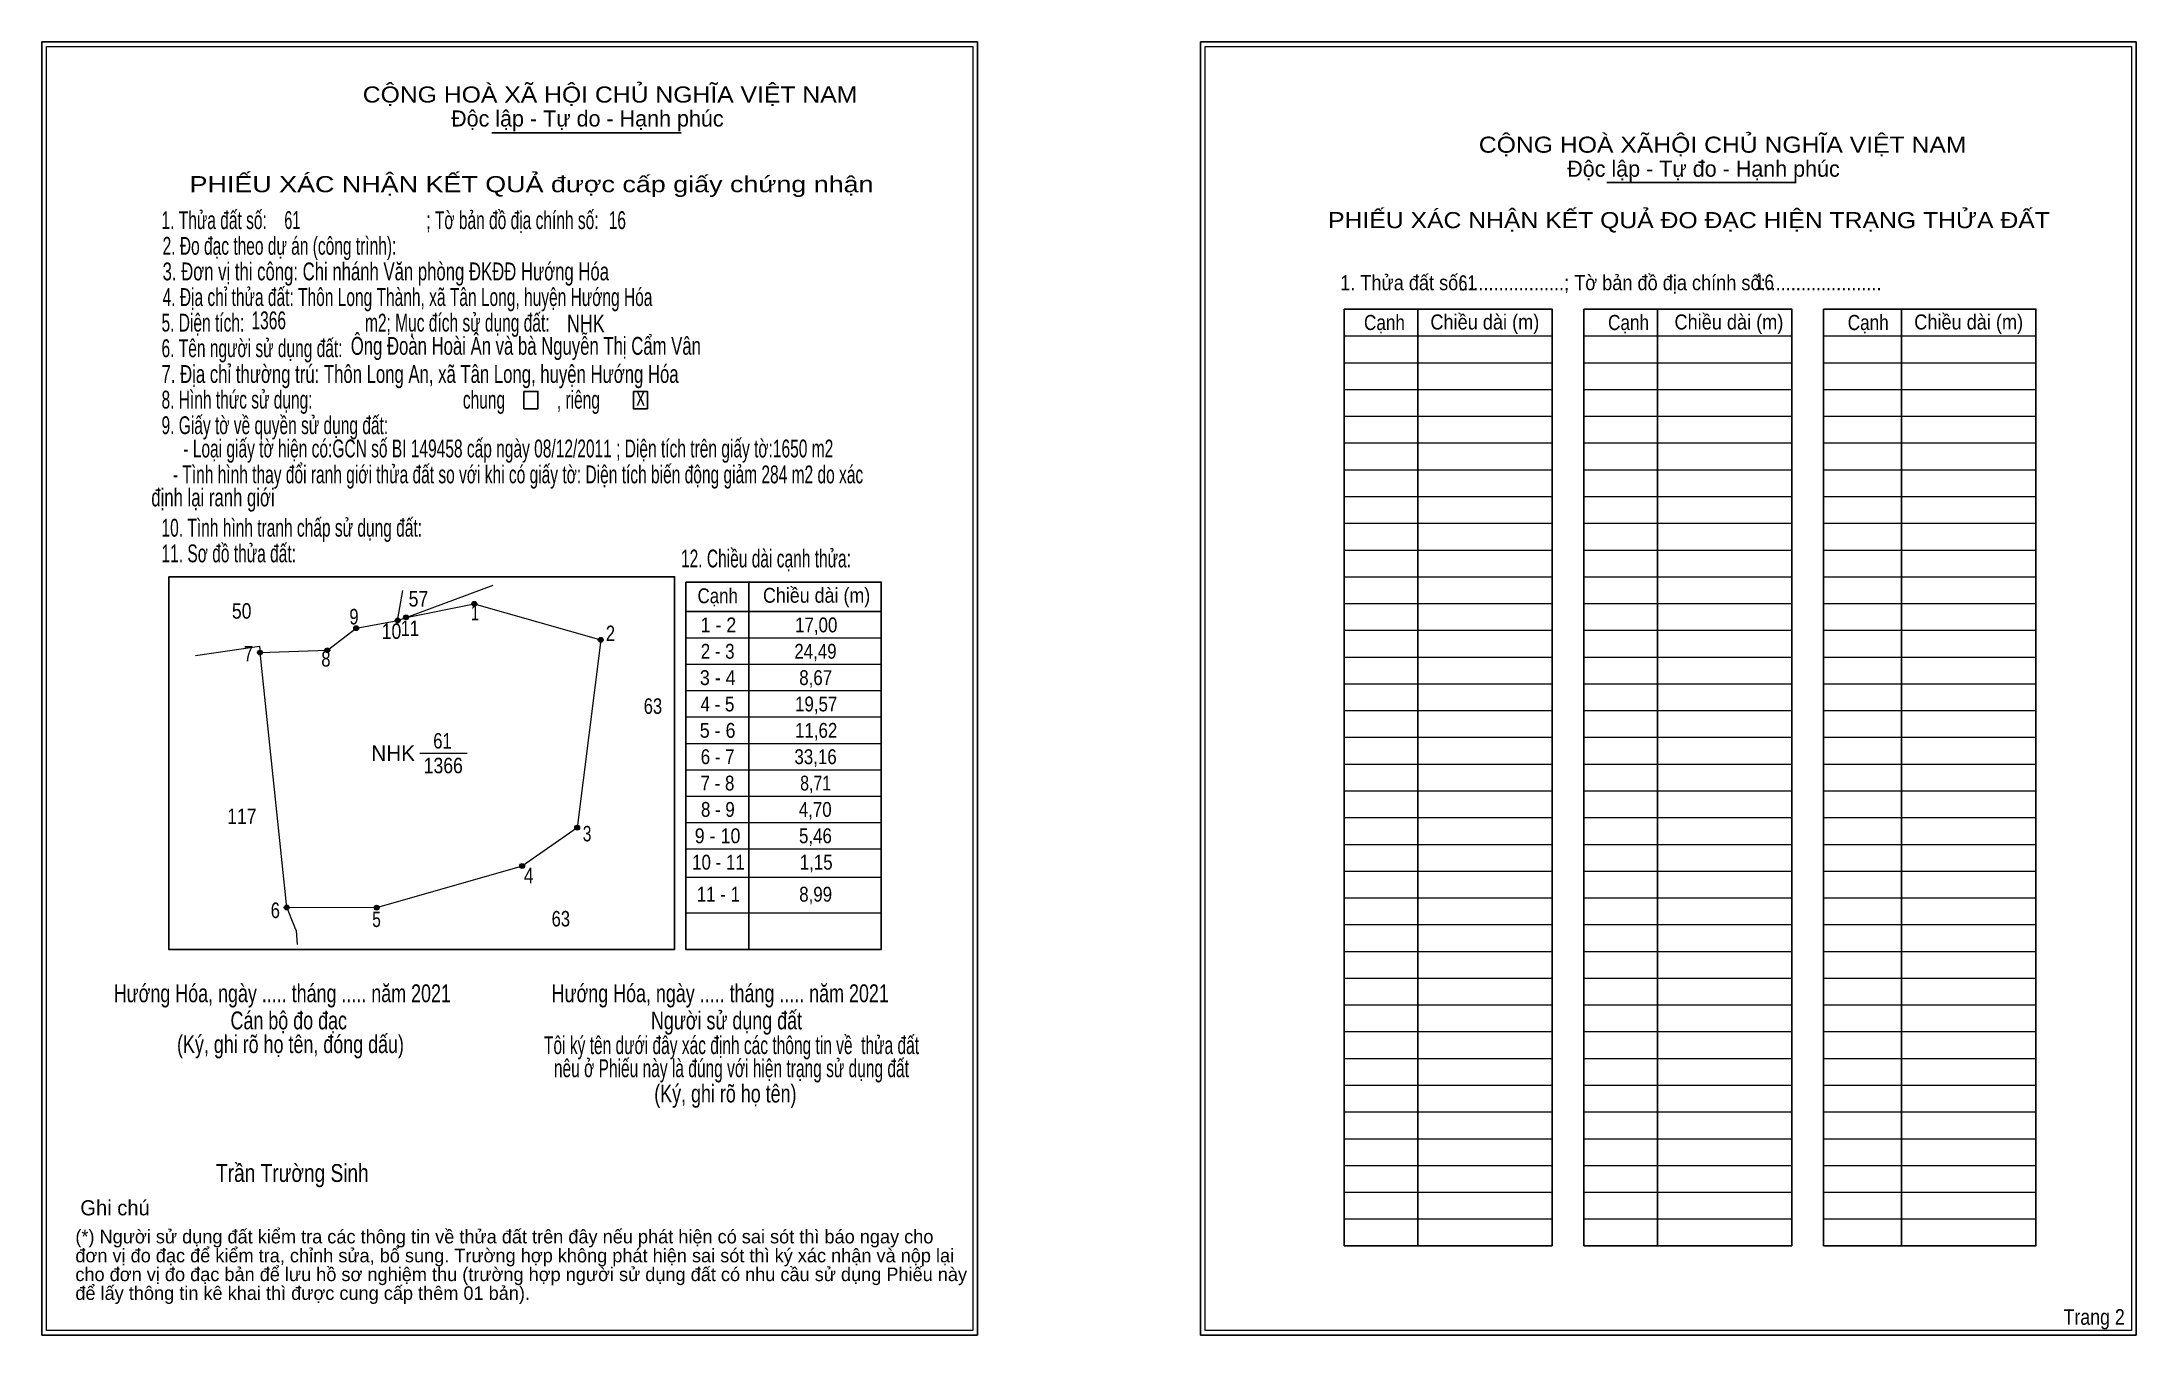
# Model space of a CAD drawing. Header units: metres. Extents: x 544340 to 544611, y 1834677 to 1834844.
import ezdxf
from ezdxf.enums import TextEntityAlignment as Align

# ---------------------------------------------------------------- set-up
doc = ezdxf.new("R2010")
doc.units = ezdxf.units.M
doc.header["$LTSCALE"] = 0.78
for name, color, linetype, lineweight in [('10', 7, 'Continuous', 13), ('13', 7, 'Continuous', 13), ('2', 7, 'Continuous', 25), ('24', 7, 'Continuous', 25), ('29', 7, 'Continuous', 13), ('30', 7, 'Continuous', 13), ('4', 7, 'Continuous', 13), ('7', 7, 'Continuous', 13)]:
    doc.layers.add(name, color=color, linetype=linetype, lineweight=lineweight)
doc.layers.add('9', color=7, linetype='Continuous')

msp = doc.modelspace()

# ---------------------------------------------------------------- hatches: boundary and pattern name
at = {"layer": '7'}
for points in [[(544396.2047, 1834771.2, 1), (544395.5753, 1834771.2, 1)], [(544380.9333, 1834768.0602, 1), (544380.3039, 1834768.0602, 1)], [(544386.3047, 1834769.06, 1), (544385.6753, 1834769.06, 1)], [(544387.3854, 1834769.4596, 1), (544386.756, 1834769.4596, 1)], [(544368.5018, 1834764.8984, 1), (544367.8724, 1834764.8984, 1)], [(544377.2047, 1834765.2, 1), (544376.5753, 1834765.2, 1)], [(544412.5577, 1834766.548, 1), (544411.9283, 1834766.548, 1)], [(544409.5027, 1834742.253, 1), (544408.8733, 1834742.253, 1)], [(544402.388, 1834737.2941, 1), (544401.7586, 1834737.2941, 1)], [(544371.9547, 1834731.92, 1), (544371.3253, 1834731.92, 1)], [(544383.5767, 1834731.9036, 1), (544382.9473, 1834731.9036, 1)]]:
    msp.add_hatch(color=256, dxfattribs=at).paths.add_polyline_path(points)

# ---------------------------------------------------------------- linework, layer by layer
at = {"layer": '10'}
msp.add_line((544380.62, 1834768.06), (544380.84, 1834768.23), dxfattribs=at)
msp.add_lwpolyline([(544387.07, 1834769.46), (544395.89, 1834771.2), (544412.24, 1834766.55), (544409.19, 1834742.25), (544402.07, 1834737.29), (544383.26, 1834731.9), (544371.64, 1834731.92), (544368.19, 1834764.9), (544376.89, 1834765.2), (544380.62, 1834768.06), (544385.99, 1834769.06)], close=True, dxfattribs=at)
at = {"layer": '13'}
msp.add_line((544388.87, 1834751.89), (544394.96, 1834751.89), dxfattribs=at)
at = {"layer": '2'}
msp.add_lwpolyline([(544339.98, 1834843.91), (544460.95, 1834843.91), (544460.95, 1834676.6), (544339.98, 1834676.6)], close=True, dxfattribs=at)
at = {"layer": '24'}
for points in [[(544339.98, 1834843.91), (544460.95, 1834843.91), (544460.95, 1834676.6), (544339.98, 1834676.6)], [(544489.8, 1834843.91), (544610.77, 1834843.91), (544610.77, 1834676.6), (544489.8, 1834676.6)], [(544356.39, 1834774.71), (544421.78, 1834774.71), (544421.78, 1834726.49), (544356.39, 1834726.49)], [(544356.39, 1834774.71), (544421.78, 1834774.71), (544421.78, 1834726.49), (544356.39, 1834726.49)]]:
    msp.add_lwpolyline(points, close=True, dxfattribs=at)
at = {"layer": '24', "lineweight": 13}
for points in [[(544340.56, 1834843.33), (544460.37, 1834843.33), (544460.37, 1834677.18), (544340.56, 1834677.18)], [(544490.38, 1834843.33), (544610.19, 1834843.33), (544610.19, 1834677.18), (544490.38, 1834677.18)]]:
    msp.add_lwpolyline(points, close=True, dxfattribs=at)
at = {"layer": '29'}
for p, q in [((544386.02, 1834769.25), (544386.65, 1834772.93)), ((544387.07, 1834769.46), (544398.35, 1834773.63)), ((544359.85, 1834764.54), (544368.1, 1834765.73)), ((544368.1, 1834765.73), (544368.19, 1834764.9)), ((544371.64, 1834731.92), (544372.27, 1834730.37)), ((544372.27, 1834730.37), (544372.85, 1834728.92)), ((544372.85, 1834728.92), (544373, 1834727.14))]:
    msp.add_line(p, q, dxfattribs=at)
at = {"layer": '30', "lineweight": 25}
for p, q in [((544398.18, 1834832.13), (544422.65, 1834832.13)), ((544542.35, 1834825.7), (544566.81, 1834825.7)), ((544517.89, 1834809.33), (544517.89, 1834688.17)), ((544548.88, 1834809.33), (544548.88, 1834688.17)), ((544580.45, 1834809.33), (544580.45, 1834688.17)), ((544431.41, 1834774.02), (544431.41, 1834726.5)), ((544423.23, 1834770.21), (544448.52, 1834770.21))]:
    msp.add_line(p, q, dxfattribs=at)
at = {"layer": '30'}
for p, q in [((544508.37, 1834805.86), (544535.25, 1834805.86)), ((544539.36, 1834805.86), (544566.25, 1834805.86)), ((544570.35, 1834805.86), (544597.81, 1834805.86)), ((544508.37, 1834802.4), (544535.25, 1834802.4)), ((544539.36, 1834802.4), (544566.25, 1834802.4)), ((544570.35, 1834802.4), (544597.81, 1834802.4)), ((544508.37, 1834798.94), (544535.25, 1834798.94)), ((544539.36, 1834798.94), (544566.25, 1834798.94)), ((544570.35, 1834798.94), (544597.81, 1834798.94)), ((544508.37, 1834795.48), (544535.25, 1834795.48)), ((544539.36, 1834795.48), (544566.25, 1834795.48)), ((544570.35, 1834795.48), (544597.81, 1834795.48)), ((544508.37, 1834792.02), (544535.25, 1834792.02)), ((544539.36, 1834792.02), (544566.25, 1834792.02)), ((544570.35, 1834792.02), (544597.81, 1834792.02)), ((544508.37, 1834788.56), (544535.25, 1834788.56)), ((544539.36, 1834788.56), (544566.25, 1834788.56)), ((544570.35, 1834788.56), (544597.81, 1834788.56)), ((544508.37, 1834785.09), (544535.25, 1834785.09)), ((544539.36, 1834785.09), (544566.25, 1834785.09)), ((544570.35, 1834785.09), (544597.81, 1834785.09)), ((544508.37, 1834781.63), (544535.25, 1834781.63)), ((544539.36, 1834781.63), (544566.25, 1834781.63)), ((544570.35, 1834781.63), (544597.81, 1834781.63)), ((544508.37, 1834778.17), (544535.25, 1834778.17)), ((544539.36, 1834778.17), (544566.25, 1834778.17)), ((544570.35, 1834778.17), (544597.81, 1834778.17)), ((544508.37, 1834774.71), (544535.25, 1834774.71)), ((544539.36, 1834774.71), (544566.25, 1834774.71)), ((544570.35, 1834774.71), (544597.81, 1834774.71)), ((544508.37, 1834771.25), (544535.25, 1834771.25)), ((544539.36, 1834771.25), (544566.25, 1834771.25)), ((544570.35, 1834771.25), (544597.81, 1834771.25)), ((544508.37, 1834767.79), (544535.25, 1834767.79)), ((544539.36, 1834767.79), (544566.25, 1834767.79)), ((544570.35, 1834767.79), (544597.81, 1834767.79)), ((544423.23, 1834766.8), (544448.52, 1834766.8)), ((544423.23, 1834763.39), (544448.52, 1834763.39)), ((544508.37, 1834764.32), (544535.25, 1834764.32)), ((544539.36, 1834764.32), (544566.25, 1834764.32)), ((544570.35, 1834764.32), (544597.81, 1834764.32)), ((544423.23, 1834759.98), (544448.52, 1834759.98)), ((544508.37, 1834760.86), (544535.25, 1834760.86)), ((544539.36, 1834760.86), (544566.25, 1834760.86)), ((544570.35, 1834760.86), (544597.81, 1834760.86)), ((544508.37, 1834757.4), (544535.25, 1834757.4)), ((544539.36, 1834757.4), (544566.25, 1834757.4)), ((544570.35, 1834757.4), (544597.81, 1834757.4)), ((544423.23, 1834756.57), (544448.52, 1834756.57)), ((544508.37, 1834753.94), (544535.25, 1834753.94)), ((544539.36, 1834753.94), (544566.25, 1834753.94)), ((544570.35, 1834753.94), (544597.81, 1834753.94)), ((544423.23, 1834753.16), (544448.52, 1834753.16)), ((544423.23, 1834749.75), (544448.52, 1834749.75)), ((544508.37, 1834750.48), (544535.25, 1834750.48)), ((544539.36, 1834750.48), (544566.25, 1834750.48)), ((544570.35, 1834750.48), (544597.81, 1834750.48)), ((544423.23, 1834746.34), (544448.52, 1834746.34)), ((544508.37, 1834747.02), (544535.25, 1834747.02)), ((544539.36, 1834747.02), (544566.25, 1834747.02)), ((544570.35, 1834747.02), (544597.81, 1834747.02)), ((544508.37, 1834743.55), (544535.25, 1834743.55)), ((544539.36, 1834743.55), (544566.25, 1834743.55)), ((544570.35, 1834743.55), (544597.81, 1834743.55)), ((544423.23, 1834742.93), (544448.52, 1834742.93)), ((544423.23, 1834739.51), (544448.52, 1834739.51)), ((544508.37, 1834740.09), (544535.25, 1834740.09)), ((544539.36, 1834740.09), (544566.25, 1834740.09)), ((544570.35, 1834740.09), (544597.81, 1834740.09)), ((544423.23, 1834735.86), (544448.52, 1834735.86)), ((544508.37, 1834736.63), (544535.25, 1834736.63)), ((544539.36, 1834736.63), (544566.25, 1834736.63)), ((544570.35, 1834736.63), (544597.81, 1834736.63)), ((544508.37, 1834733.17), (544535.25, 1834733.17)), ((544539.36, 1834733.17), (544566.25, 1834733.17)), ((544570.35, 1834733.17), (544597.81, 1834733.17)), ((544423.23, 1834731.22), (544448.52, 1834731.22)), ((544508.37, 1834729.71), (544535.25, 1834729.71)), ((544539.36, 1834729.71), (544566.25, 1834729.71)), ((544570.35, 1834729.71), (544597.81, 1834729.71)), ((544508.37, 1834726.25), (544535.25, 1834726.25)), ((544539.36, 1834726.25), (544566.25, 1834726.25)), ((544570.35, 1834726.25), (544597.81, 1834726.25)), ((544508.37, 1834722.78), (544535.25, 1834722.78)), ((544539.36, 1834722.78), (544566.25, 1834722.78)), ((544570.35, 1834722.78), (544597.81, 1834722.78)), ((544508.37, 1834719.32), (544535.25, 1834719.32)), ((544539.36, 1834719.32), (544566.25, 1834719.32)), ((544570.35, 1834719.32), (544597.81, 1834719.32)), ((544508.37, 1834715.86), (544535.25, 1834715.86)), ((544539.36, 1834715.86), (544566.25, 1834715.86)), ((544570.35, 1834715.86), (544597.81, 1834715.86)), ((544508.37, 1834712.4), (544535.25, 1834712.4)), ((544539.36, 1834712.4), (544566.25, 1834712.4)), ((544570.35, 1834712.4), (544597.81, 1834712.4)), ((544508.37, 1834708.94), (544535.25, 1834708.94)), ((544539.36, 1834708.94), (544566.25, 1834708.94)), ((544570.35, 1834708.94), (544597.81, 1834708.94)), ((544508.37, 1834705.48), (544535.25, 1834705.48)), ((544539.36, 1834705.48), (544566.25, 1834705.48)), ((544570.35, 1834705.48), (544597.81, 1834705.48)), ((544508.37, 1834702.01), (544535.25, 1834702.01)), ((544539.36, 1834702.01), (544566.25, 1834702.01)), ((544570.35, 1834702.01), (544597.81, 1834702.01)), ((544508.37, 1834698.55), (544535.25, 1834698.55)), ((544539.36, 1834698.55), (544566.25, 1834698.55)), ((544570.35, 1834698.55), (544597.81, 1834698.55)), ((544508.37, 1834695.09), (544535.25, 1834695.09)), ((544539.36, 1834695.09), (544566.25, 1834695.09)), ((544570.35, 1834695.09), (544597.81, 1834695.09)), ((544508.37, 1834691.63), (544535.25, 1834691.63)), ((544539.36, 1834691.63), (544566.25, 1834691.63)), ((544570.35, 1834691.63), (544597.81, 1834691.63))]:
    msp.add_line(p, q, dxfattribs=at)
at = {"layer": '30', "lineweight": 25}
for points in [[(544508.37, 1834809.33), (544535.25, 1834809.33), (544535.25, 1834688.17), (544508.37, 1834688.17)], [(544539.36, 1834809.33), (544566.25, 1834809.33), (544566.25, 1834688.17), (544539.36, 1834688.17)], [(544570.35, 1834809.33), (544597.81, 1834809.33), (544597.81, 1834688.17), (544570.35, 1834688.17)], [(544402.31, 1834798.68), (544404.11, 1834798.68), (544404.11, 1834796.45), (544402.31, 1834796.45)], [(544416.47, 1834798.68), (544418.27, 1834798.68), (544418.27, 1834796.45), (544416.47, 1834796.45)], [(544423.23, 1834774.02), (544448.52, 1834774.02), (544448.52, 1834726.5), (544423.23, 1834726.5)]]:
    msp.add_lwpolyline(points, close=True, dxfattribs=at)
at = {"layer": '4'}
msp.add_lwpolyline([(544489.8, 1834843.91), (544610.77, 1834843.91), (544610.77, 1834676.6), (544489.8, 1834676.6)], close=True, dxfattribs=at)
at = {"layer": '7'}
for centre in [(544395.89, 1834771.2), (544380.6186, 1834768.0602), (544385.99, 1834769.06), (544387.0707, 1834769.4596), (544368.1871, 1834764.8984), (544376.89, 1834765.2), (544412.243, 1834766.548), (544409.188, 1834742.253), (544402.0733, 1834737.2941), (544371.64, 1834731.92), (544383.262, 1834731.9036)]:
    msp.add_circle(centre, 0.3147, dxfattribs=at)

# ---------------------------------------------------------------- texts
at = {"layer": '10'}
for s, height, width, p in [('61', 2.308, 0.6, (544371.33, 1834819.7)), ('16', 2.308, 0.65, (544413.27, 1834819.69)), ('61', 1.949, 0.8, (544523.14, 1834811.76)), ('16', 1.949, 0.85, (544561.48, 1834811.85)), ('1366', 2.308, 0.65, (544367.08, 1834806.73)), ('NHK', 2.308, 0.75, (544407.88, 1834806.32)), ('Ông Đoàn Hoài Ân và bà Nguyễn Thị Cẩm Vân', 2.308, 0.7, (544379.92, 1834803.43))]:
    msp.add_text(s, height=height, dxfattribs=dict(at, width=width)).set_placement(p)
for s, width, p in [('1 - 2', 0.9, (544427.455, 1834767.52)), ('17,00', 0.85, (544440.105, 1834767.52)), ('2 - 3', 0.85, (544427.36, 1834764.11)), ('24,49', 0.85, (544440.005, 1834764.11)), ('3 - 4', 0.9, (544427.37, 1834760.7)), ('8,67', 0.85, (544440.035, 1834760.7)), ('4 - 5', 0.85, (544427.335, 1834757.29)), ('19,57', 0.85, (544440.1, 1834757.29)), ('5 - 6', 0.9, (544427.355, 1834753.88)), ('11,62', 0.85, (544440.1, 1834753.88)), ('6 - 7', 0.85, (544427.355, 1834750.47)), ('33,16', 0.85, (544440.02, 1834750.47)), ('7 - 8', 0.85, (544427.34, 1834747.06)), ('8,71', 0.8, (544440.03, 1834747.06)), ('8 - 9', 0.85, (544427.385, 1834743.65)), ('4,70', 0.85, (544439.975, 1834743.65)), ('9 - 10', 0.9, (544427.35, 1834740.24)), ('5,46', 0.85, (544440.005, 1834740.24)), ('10 - 11', 0.85, (544427.46, 1834736.82)), ('1,15', 0.85, (544440.1, 1834736.82)), ('11 - 1', 0.85, (544427.455, 1834732.68)), ('8,99', 0.85, (544440.03, 1834732.68))]:
    msp.add_text(s, height=1.92, dxfattribs=dict(at, width=width)).set_placement(p, align=Align.CENTER)
at = {"layer": '13'}
for s, width, p in [('57', 0.85, (544388.67, 1834770.85)), ('50', 0.85, (544365.815, 1834769.29)), ('63', 0.8, (544418.99, 1834756.98)), ('61', 0.8, (544391.775, 1834752.49)), ('117', 0.85, (544365.835, 1834742.72)), ('63', 0.8, (544407.08, 1834729.47))]:
    msp.add_text(s, height=2, dxfattribs=dict(at, width=width)).set_placement(p, align=Align.CENTER)
at = {"layer": '2'}
msp.add_text('NHK', height=2, dxfattribs=at).set_placement((544388.22, 1834750.89), align=Align.RIGHT)
at = {"layer": '30'}
for s, height, width, p in [('CỘNG HOÀ XÃ HỘI CHỦ NGHĨA VIỆT NAM', 2.079, 1.15, (544381.47, 1834836.06)), ('CỘNG HOÀ XÃHỘI CHỦ NGHĨA VIỆT NAM', 2.079, 1.15, (544525.78, 1834829.57)), ('1. Thửa đất số:                                     ; Tờ bản đồ địa chính số:', 2.308, 0.65, (544355.45, 1834819.69)), ('2. Đo đạc theo dự án (công trình):', 2.308, 0.65, (544355.59, 1834816.37)), ('3. Đơn vị thi công: Chi nhánh Văn phòng ĐKĐĐ Hướng Hóa', 2.308, 0.7, (544355.59, 1834813.06)), ('1. Thửa đất số:....................; Tờ bản đồ địa chính số:.......................', 1.949, 0.9, (544507.86, 1834811.78)), ('4. Địa chỉ thửa đất: Thôn Long Thành, xã Tân Long, huyện Hướng Hóa', 2.308, 0.65, (544355.59, 1834809.74)), ('5. Diện tích:                            m2; Mục đích sử dụng đất:', 2.308, 0.65, (544355.45, 1834806.43)), ('Cạnh', 1.949, 0.85, (544510.93, 1834806.63)), ('Chiều dài (m)', 1.949, 0.9, (544519.52, 1834806.7)), ('Cạnh', 1.949, 0.85, (544542.49, 1834806.63)), ('Chiều dài (m)', 1.949, 0.9, (544551.08, 1834806.7)), ('Cạnh', 1.949, 0.85, (544573.48, 1834806.63)), ('Chiều dài (m)', 1.949, 0.9, (544582.08, 1834806.7)), ('6. Tên người sử dụng đất:', 2.308, 0.65, (544355.45, 1834803.12)), ('7. Địa chỉ thường trú: Thôn Long An, xã Tân Long, huyện Hướng Hóa', 2.308, 0.7, (544355.45, 1834799.79)), ('8. Hình thức sử dụng:', 2.308, 0.65, (544355.45, 1834796.47)), ('chung            , riêng', 2.308, 0.65, (544394.41, 1834796.46)), ('9. Giấy tờ về quyền sử dụng đất:', 2.308, 0.65, (544355.45, 1834793.16)), ('     - Tình hình thay đổi ranh giới thửa đất so với khi có giấy tờ: Diện tích biến động giảm 284 m2 do xác ', 2.308, 0.65, (544354.13, 1834786.8)), ('định lại ranh giới', 2.308, 0.7, (544354.13, 1834783.82)), ('10. Tình hình tranh chấp sử dụng đất:', 2.308, 0.65, (544355.45, 1834779.9)), ('11. Sơ đồ thửa đất:', 2.308, 0.65, (544355.45, 1834776.58)), ('12. Chiều dài cạnh thửa:', 2.308, 0.65, (544422.62, 1834775.92)), ('Cạnh', 1.92, 0.85, (544424.76, 1834771.29)), ('Chiều dài (m)', 1.92, 0.9, (544433.22, 1834771.35)), ('Hướng Hóa, ngày ..... tháng ..... năm 2021', 2.308, 0.75, (544349.27, 1834719.67)), ('Hướng Hóa, ngày ..... tháng ..... năm 2021', 2.308, 0.75, (544405.89, 1834719.67)), ('Người sử dụng đất', 2.308, 0.75, (544418.73, 1834716.16)), ('Cán bộ đo đạc', 2.308, 0.75, (544364.37, 1834716.16)), ('(Ký, ghi rõ họ tên)', 2.308, 0.75, (544419.16, 1834706.7)), ('Trần Trường Sinh', 2.308, 0.8, (544362.5, 1834696.42)), ('Trang 2', 2.019, 0.85, (544601.39, 1834677.94))]:
    msp.add_text(s, height=height, dxfattribs=dict(at, width=width)).set_placement(p)
for s, height, p in [('Độc lập - Tự do - Hạnh phúc', 2.079, (544392.89, 1834832.96)), ('Độc lập - Tự đo - Hạnh phúc', 2.079, (544537.21, 1834826.46)), ('Ghi chú', 1.949, (544344.95, 1834692.1)), ('(*) Người sử dụng đất kiểm tra các thông tin về thửa đất trên đây nếu phát hiện có sai sót thì báo ngay cho ', 1.754, (544344.31, 1834688.47)), ('đơn vị đo đạc để kiểm tra, chỉnh sửa, bổ sung. Trường hợp không phát hiện sai sót thì ký xác nhận và nộp lại ', 1.754, (544344.31, 1834686.02)), ('cho đơn vị đo đạc bản để lưu hồ sơ nghiệm thu (trường hợp người sử dụng đất có nhu cầu sử dụng Phiếu này ', 1.754, (544344.31, 1834683.59)), ('để lấy thông tin kê khai thì được cung cấp thêm 01 bản).', 1.754, (544344.31, 1834681.16))]:
    msp.add_text(s, height=height, dxfattribs=at).set_placement(p)
for s, height, width, p in [('PHIẾU XÁC NHẬN KẾT QUẢ được cấp giấy chứng nhận', 2.079, 1.25, (544403.295, 1834824.46)), ('PHIẾU XÁC NHẬN KẾT QUẢ ĐO ĐẠC HIỆN TRẠNG THỬA ĐẤT', 2.079, 1.15, (544552.955, 1834819.81)), ('x', 2.308, 0.7, (544417.4, 1834796.86)), ('     - Loại giấy tờ hiện có:GCN số BI 149458 cấp ngày 08/12/2011 ; Diện tích trên giấy tờ:1650 m2', 2.308, 0.65, (544398.895, 1834790.15)), ('(Ký, ghi rõ họ tên, đóng dấu)', 2.308, 0.75, (544372.125, 1834713.09)), ('Tôi ký tên dưới đây xác định các thông tin về  thửa đất', 2.308, 0.65, (544429.15, 1834712.96)), ('nêu ở Phiếu này là đúng với hiện trạng sử dụng đất', 2.308, 0.65, (544429.14, 1834709.97))]:
    msp.add_text(s, height=height, dxfattribs=dict(at, width=width)).set_placement(p, align=Align.CENTER)
at = {"layer": '4', "width": 0.85}
msp.add_text('1366', height=2, dxfattribs=at).set_placement((544391.88, 1834749.29), align=Align.CENTER)
at = {"layer": '9'}
for s, width, p in [('9', 0.8, (544380.335, 1834768.55)), ('1', 0.7, (544395.98, 1834769.06)), ('10', 0.85, (544385.185, 1834766.67)), ('11', 0.8, (544387.565, 1834767.05)), ('2', 0.8, (544413.495, 1834766.39)), ('7', 0.8, (544366.685, 1834763.75)), ('8', 0.8, (544376.705, 1834763.09)), ('3', 0.75, (544410.475, 1834740.48)), ('4', 0.85, (544402.93, 1834735.06)), ('6', 0.8, (544370.165, 1834730.56)), ('5', 0.75, (544383.25, 1834729.4))]:
    msp.add_text(s, height=2, dxfattribs=dict(at, width=width)).set_placement(p, align=Align.CENTER)

doc.saveas('drawing.dxf')
